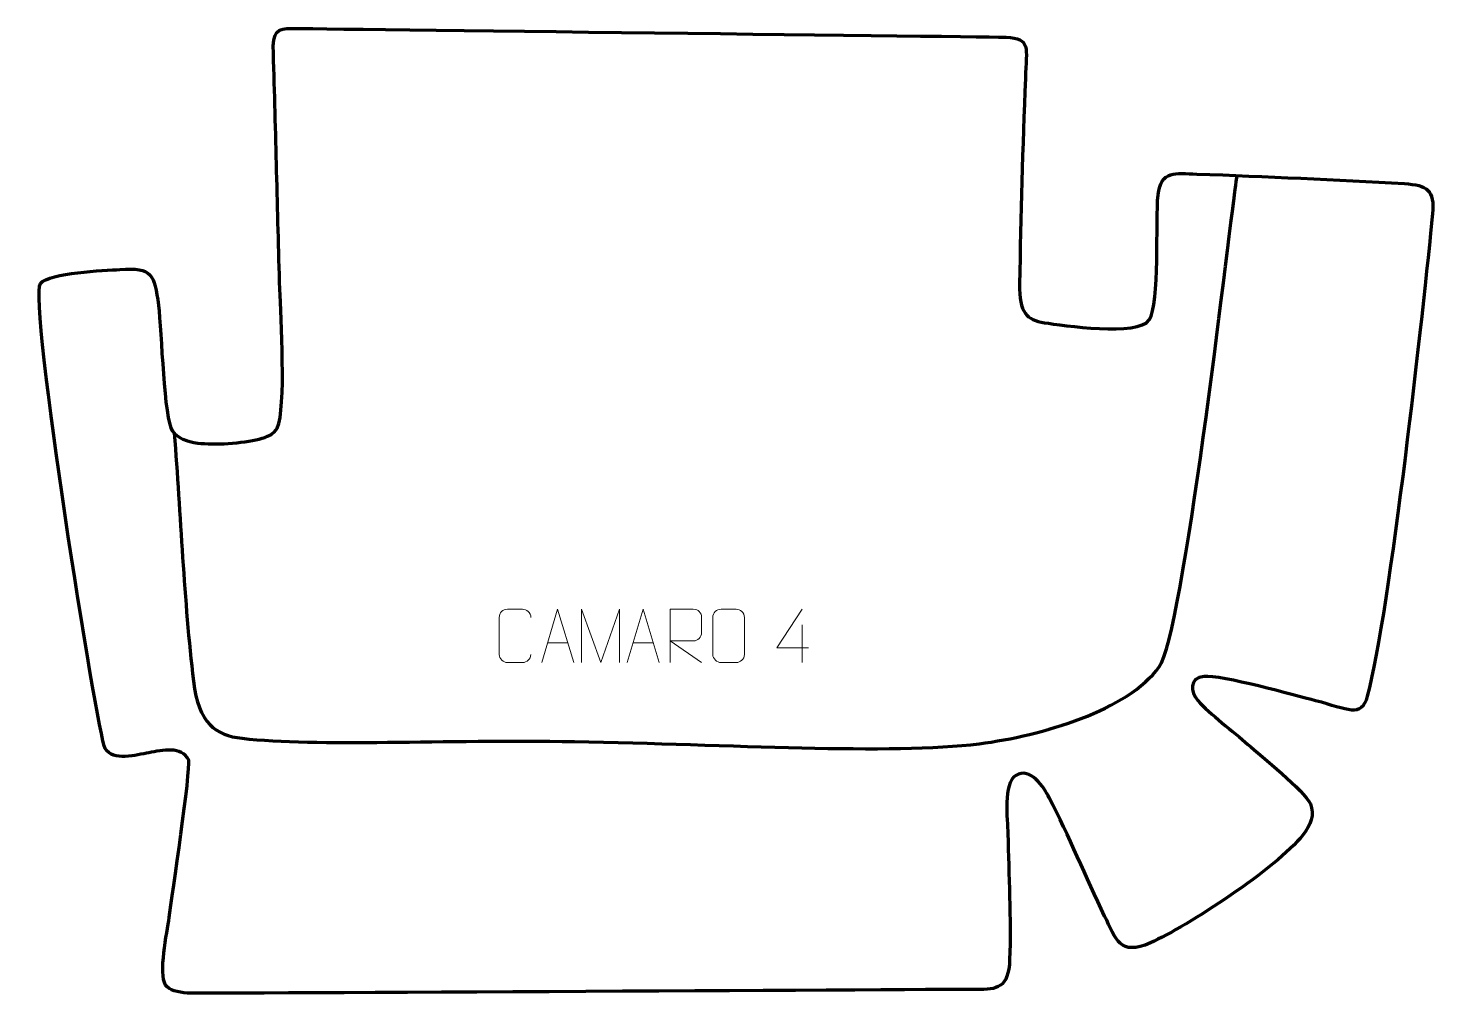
# Model space of a CAD drawing. Header units: millimetres. Extents: x 976 to 1635, y 60 to 512.
import ezdxf

# ---------------------------------------------------------------- set-up
doc = ezdxf.new("R2010")
doc.units = ezdxf.units.MM
doc.header["$MEASUREMENT"] = 0
doc.layers.add('layer 2', color=7, linetype='Continuous')
doc.layers.add('layer 3', color=7, linetype='Continuous')

msp = doc.modelspace()

# ---------------------------------------------------------------- linework, layer by layer
at = {"layer": 'layer 2', "color": 142, "lineweight": 158}
msp.add_open_spline([(1044.6428, 322.4073), (1047.5805, 284.3192), (1049.1663, 243.9881), (1053.6109, 206.3417), (1053.6109, 206.3417), (1055.9642, 186.4088), (1064.0919, 180.9528), (1076.3976, 179.5743), (1076.3976, 179.5743), (1111.7701, 175.6118), (1170.8899, 179.0767), (1231.9559, 178.0302), (1231.9559, 178.0302), (1304.622, 176.7849), (1380.0448, 171.7925), (1421.4907, 177.0357), (1421.4907, 177.0357), (1451.0086, 180.77), (1491.1586, 192.7924), (1505.7072, 212.9532), (1505.7072, 212.9532), (1517.1264, 228.7774), (1537.3907, 408.4102), (1541.637, 438.6068), (1541.637, 438.6068), (1541.637, 438.6068), (1541.8453, 440.088), (1541.8453, 440.088), (1541.8453, 440.088), (1541.8453, 440.088), (1542.2616, 443.0498), (1542.2616, 443.0498)], degree=3, knots=[0, 0, 0, 0, 0.11111111, 0.11111111, 0.11111111, 0.11111111, 0.22222222, 0.22222222, 0.22222222, 0.22222222, 0.33333333, 0.33333333, 0.33333333, 0.33333333, 0.44444444, 0.44444444, 0.44444444, 0.44444444, 0.55555556, 0.55555556, 0.55555556, 0.55555556, 0.66666667, 0.66666667, 0.66666667, 0.66666667, 0.77777778, 0.77777778, 0.77777778, 0.77777778, 1, 1, 1, 1], dxfattribs=at)
at = {"layer": 'layer 3', "color": 242, "lineweight": 158}
msp.add_open_spline([(1420.263, 62.0199), (1429.8408, 61.8462), (1435.2694, 62.5899), (1435.7382, 75.9793), (1435.7382, 75.9793), (1436.4002, 94.8863), (1435.3253, 115.7813), (1434.8904, 134.8472), (1434.8904, 134.8472), (1434.7418, 141.5816), (1432.5393, 158.4191), (1438.6279, 162.176), (1438.6279, 162.176), (1445.386, 166.346), (1451.7642, 156.6651), (1454.3071, 151.7375), (1454.3071, 151.7375), (1463.4857, 133.9523), (1471.4152, 114.5385), (1480.1967, 96.3655), (1480.1967, 96.3655), (1485.5615, 85.3967), (1487.274, 77.4433), (1501.6608, 83.807), (1501.6608, 83.807), (1518.9002, 91.4324), (1560.6652, 118.7928), (1572.9546, 134.1986), (1572.9546, 134.1986), (1576.6619, 138.8462), (1578.6583, 143.85), (1576.5007, 148.8302), (1576.5007, 148.8302), (1573.7942, 155.0775), (1553.5206, 171.136), (1547.244, 176.6848), (1547.244, 176.6848), (1540.7381, 182.4364), (1529.2604, 191.1282), (1523.8783, 197.2271), (1523.8783, 197.2271), (1520.2813, 201.303), (1519.5279, 207.8459), (1526.798, 208.532), (1526.798, 208.532), (1534.7726, 209.2845), (1569.2023, 199.6429), (1578.9715, 197.1496), (1578.9715, 197.1496), (1594.27, 193.245), (1600.3354, 188.763), (1603.1509, 199.2639), (1603.1509, 199.2639), (1613.7948, 238.9614), (1629.4586, 381.4974), (1633.7285, 425.1554), (1633.7285, 425.1554), (1634.7996, 436.1067), (1631.1358, 438.6609), (1620.6067, 439.248), (1620.6067, 439.248), (1588.4454, 441.0414), (1555.6004, 442.6301), (1523.3864, 443.76), (1523.3864, 443.76), (1513.3965, 444.1104), (1506.5276, 445.5595), (1505.2192, 434.0109), (1505.2192, 434.0109), (1503.9792, 421.7369), (1506.186, 383.3917), (1501.0373, 375.4367), (1501.0373, 375.4367), (1496.0303, 367.7005), (1460.391, 372.8208), (1451.9939, 374.1555), (1451.9939, 374.1555), (1443.6974, 375.5177), (1440.1512, 378.7052), (1440.3717, 392.2082), (1440.3717, 392.2082), (1440.8956, 424.2922), (1441.8048, 456.3694), (1443.0779, 488.4322), (1443.0779, 488.4322), (1443.6684, 503.304), (1445.6011, 507.082), (1434.1805, 507.8587), (1434.1805, 507.8587), (1434.1805, 507.8587), (1106.6027, 511.8458), (1099.7233, 511.9547), (1099.7233, 511.9547), (1092.8439, 512.0636), (1090.6903, 510.7351), (1091.0288, 500.2969), (1091.0288, 500.2969), (1092.2231, 463.4632), (1092.9395, 426.645), (1094.0768, 389.8139), (1094.0768, 389.8139), (1094.4708, 377.1611), (1097.18, 333.9941), (1092.8516, 324.8048), (1092.8516, 324.8048), (1091.5541, 322.0499), (1087.9906, 320.5474), (1084.4187, 319.6701), (1084.4187, 319.6701), (1076.538, 317.7346), (1063.2763, 316.757), (1055.6552, 317.8219), (1055.6552, 317.8219), (1050.6075, 318.5273), (1046.1709, 320.1746), (1043.7153, 323.4899), (1043.7153, 323.4899), (1039.7721, 328.8133), (1038.7385, 369.8981), (1037.2248, 382.3611), (1037.2248, 382.3611), (1035.3796, 396.7912), (1034.3931, 400.118), (1019.208, 399.047), (1019.208, 399.047), (1011.9717, 398.5664), (986.1549, 397.6699), (982.008, 392.4991), (982.008, 392.4991), (976.236, 385.3019), (1008.4823, 182.5488), (1012.3139, 174.7186), (1012.3139, 174.7186), (1015.9168, 168.6318), (1027.0441, 171.8035), (1032.7064, 172.7807), (1032.7064, 172.7807), (1039.0815, 173.8811), (1047.9569, 176.2778), (1051.4289, 169.3174), (1051.4289, 169.3174), (1052.4521, 165.0685), (1043.5931, 105.5837), (1042.2538, 95.648), (1042.2538, 95.648), (1041.3098, 88.5462), (1037.1804, 69.2806), (1040.5642, 64.0169), (1040.5642, 64.0169), (1042.1342, 61.5746), (1046.2328, 60.5823), (1050.9027, 60.2458), (1050.9027, 60.2458), (1055.5726, 59.9093), (1420.263, 62.0199), (1420.263, 62.0199)], degree=3, knots=[0, 0, 0, 0, 0.025, 0.025, 0.025, 0.025, 0.05, 0.05, 0.05, 0.05, 0.075, 0.075, 0.075, 0.075, 0.1, 0.1, 0.1, 0.1, 0.125, 0.125, 0.125, 0.125, 0.15, 0.15, 0.15, 0.15, 0.175, 0.175, 0.175, 0.175, 0.2, 0.2, 0.2, 0.2, 0.225, 0.225, 0.225, 0.225, 0.25, 0.25, 0.25, 0.25, 0.275, 0.275, 0.275, 0.275, 0.3, 0.3, 0.3, 0.3, 0.325, 0.325, 0.325, 0.325, 0.35, 0.35, 0.35, 0.35, 0.375, 0.375, 0.375, 0.375, 0.4, 0.4, 0.4, 0.4, 0.425, 0.425, 0.425, 0.425, 0.45, 0.45, 0.45, 0.45, 0.475, 0.475, 0.475, 0.475, 0.5, 0.5, 0.5, 0.5, 0.525, 0.525, 0.525, 0.525, 0.55, 0.55, 0.55, 0.55, 0.575, 0.575, 0.575, 0.575, 0.6, 0.6, 0.6, 0.6, 0.625, 0.625, 0.625, 0.625, 0.65, 0.65, 0.65, 0.65, 0.675, 0.675, 0.675, 0.675, 0.7, 0.7, 0.7, 0.7, 0.725, 0.725, 0.725, 0.725, 0.75, 0.75, 0.75, 0.75, 0.775, 0.775, 0.775, 0.775, 0.8, 0.8, 0.8, 0.8, 0.825, 0.825, 0.825, 0.825, 0.85, 0.85, 0.85, 0.85, 0.875, 0.875, 0.875, 0.875, 0.9, 0.9, 0.9, 0.9, 0.925, 0.925, 0.925, 0.925, 0.95, 0.95, 0.95, 0.95, 1, 1, 1, 1], dxfattribs=at)
at = {"layer": 'layer 3', "color": 250, "lineweight": 9}
for points, knots in [([(1211.6104, 218.8511), (1211.4706, 216.5277), (1209.7934, 215.0481), (1207.6457, 215.0373), (1207.6457, 215.0373), (1205.3138, 215.0377), (1202.9819, 215.0377), (1200.6504, 215.0373), (1200.6504, 215.0373), (1198.7254, 214.9319), (1196.7533, 216.8164), (1196.7645, 218.8337), (1196.7645, 218.8337), (1196.7649, 224.6038), (1196.7649, 230.3735), (1196.7645, 236.1428), (1196.7645, 236.1428), (1196.7687, 238.2809), (1198.5154, 240.0001), (1200.6678, 239.9866), (1200.6678, 239.9866), (1202.9935, 239.9866), (1205.3196, 239.9866), (1207.6457, 239.9866), (1207.6457, 239.9866), (1209.5923, 240.0221), (1211.5837, 238.5306), (1211.6104, 236.093)], [0, 0, 0, 0, 0.125, 0.125, 0.125, 0.125, 0.25, 0.25, 0.25, 0.25, 0.375, 0.375, 0.375, 0.375, 0.5, 0.5, 0.5, 0.5, 0.625, 0.625, 0.625, 0.625, 0.75, 0.75, 0.75, 0.75, 1, 1, 1, 1]), ([(1216.7169, 215.0334), (1216.7169, 215.0334), (1224.0879, 239.9869), (1224.0879, 239.9869), (1224.0879, 239.9869), (1224.0879, 239.9869), (1231.6578, 215.0334), (1231.6578, 215.0334)], [0, 0, 0, 0, 0.33333333, 0.33333333, 0.33333333, 0.33333333, 1, 1, 1, 1]), ([(1235.3449, 215.0312), (1235.3449, 215.0312), (1235.3449, 239.9891), (1235.3449, 239.9891), (1235.3449, 239.9891), (1235.3449, 239.9891), (1244.27, 215.0312), (1244.27, 215.0312), (1244.27, 215.0312), (1244.27, 215.0312), (1253.0299, 239.9886), (1253.0299, 239.9886), (1253.0299, 239.9886), (1253.0299, 239.9886), (1253.0299, 215.0312), (1253.0299, 215.0312)], [0, 0, 0, 0, 0.2, 0.2, 0.2, 0.2, 0.4, 0.4, 0.4, 0.4, 0.6, 0.6, 0.6, 0.6, 1, 1, 1, 1]), ([(1256.7169, 215.0334), (1256.7169, 215.0334), (1264.0879, 239.9869), (1264.0879, 239.9869), (1264.0879, 239.9869), (1264.0879, 239.9869), (1271.6578, 215.0334), (1271.6578, 215.0334)], [0, 0, 0, 0, 0.33333333, 0.33333333, 0.33333333, 0.33333333, 1, 1, 1, 1]), ([(1276.8554, 215.0334), (1276.8554, 215.0334), (1276.8554, 239.9869), (1276.8554, 239.9869), (1276.8554, 239.9869), (1280.4502, 239.9869), (1284.0457, 239.9869), (1287.6409, 239.9869), (1287.6409, 239.9869), (1289.9662, 239.9492), (1291.5235, 238.4592), (1291.5194, 236.0928), (1291.5194, 236.0928), (1291.519, 234.0573), (1291.519, 230.9979), (1291.5194, 228.9619), (1291.5194, 228.9619), (1291.5129, 227.0864), (1289.7006, 225.1446), (1287.6911, 225.1255), (1287.6911, 225.1255), (1287.6911, 225.1255), (1276.8554, 225.1255), (1276.8554, 225.1255), (1276.8554, 225.1255), (1276.8554, 225.1255), (1291.5101, 215.0334), (1291.5101, 215.0334)], [0, 0, 0, 0, 0.125, 0.125, 0.125, 0.125, 0.25, 0.25, 0.25, 0.25, 0.375, 0.375, 0.375, 0.375, 0.5, 0.5, 0.5, 0.5, 0.625, 0.625, 0.625, 0.625, 0.75, 0.75, 0.75, 0.75, 1, 1, 1, 1]), ([(1300.6679, 239.9866), (1302.9936, 239.9866), (1305.3197, 239.9866), (1307.6458, 239.9866), (1307.6458, 239.9866), (1309.5924, 240.0222), (1311.5838, 238.5306), (1311.6105, 236.093), (1311.6105, 236.093), (1311.6101, 230.3461), (1311.6101, 224.5988), (1311.6105, 218.8511), (1311.6105, 218.8511), (1311.4707, 216.5277), (1309.7935, 215.0481), (1307.6458, 215.0373), (1307.6458, 215.0373), (1305.3139, 215.0377), (1302.982, 215.0377), (1300.6505, 215.0373), (1300.6505, 215.0373), (1298.7255, 214.9319), (1296.7534, 216.8164), (1296.7646, 218.8337), (1296.7646, 218.8337), (1296.7649, 224.6038), (1296.7649, 230.3735), (1296.7646, 236.1428), (1296.7646, 236.1428), (1296.7688, 238.2809), (1298.5155, 240.0001), (1300.6679, 239.9866)], [0, 0, 0, 0, 0.11111111, 0.11111111, 0.11111111, 0.11111111, 0.22222222, 0.22222222, 0.22222222, 0.22222222, 0.33333333, 0.33333333, 0.33333333, 0.33333333, 0.44444444, 0.44444444, 0.44444444, 0.44444444, 0.55555556, 0.55555556, 0.55555556, 0.55555556, 0.66666667, 0.66666667, 0.66666667, 0.66666667, 0.77777778, 0.77777778, 0.77777778, 0.77777778, 1, 1, 1, 1]), ([(1341.5983, 221.9267), (1341.5983, 221.9267), (1326.7766, 221.9267), (1326.7766, 221.9267), (1326.7766, 221.9267), (1326.7766, 221.9267), (1338.6542, 239.9972), (1338.6542, 239.9972)], [0, 0, 0, 0, 0.33333333, 0.33333333, 0.33333333, 0.33333333, 1, 1, 1, 1])]:
    msp.add_open_spline(points, degree=3, knots=knots, dxfattribs=at)
for points in [[(1338.6542, 232.6878), (1338.6542, 232.6878), (1338.6542, 215.0231), (1338.6542, 215.0231)], [(1219.4395, 224.2828), (1219.4395, 224.2828), (1228.9352, 224.2828), (1228.9352, 224.2828)], [(1259.4395, 224.2828), (1259.4395, 224.2828), (1268.9352, 224.2828), (1268.9352, 224.2828)]]:
    msp.add_open_spline(points, degree=3, dxfattribs=at)

doc.saveas('drawing.dxf')
